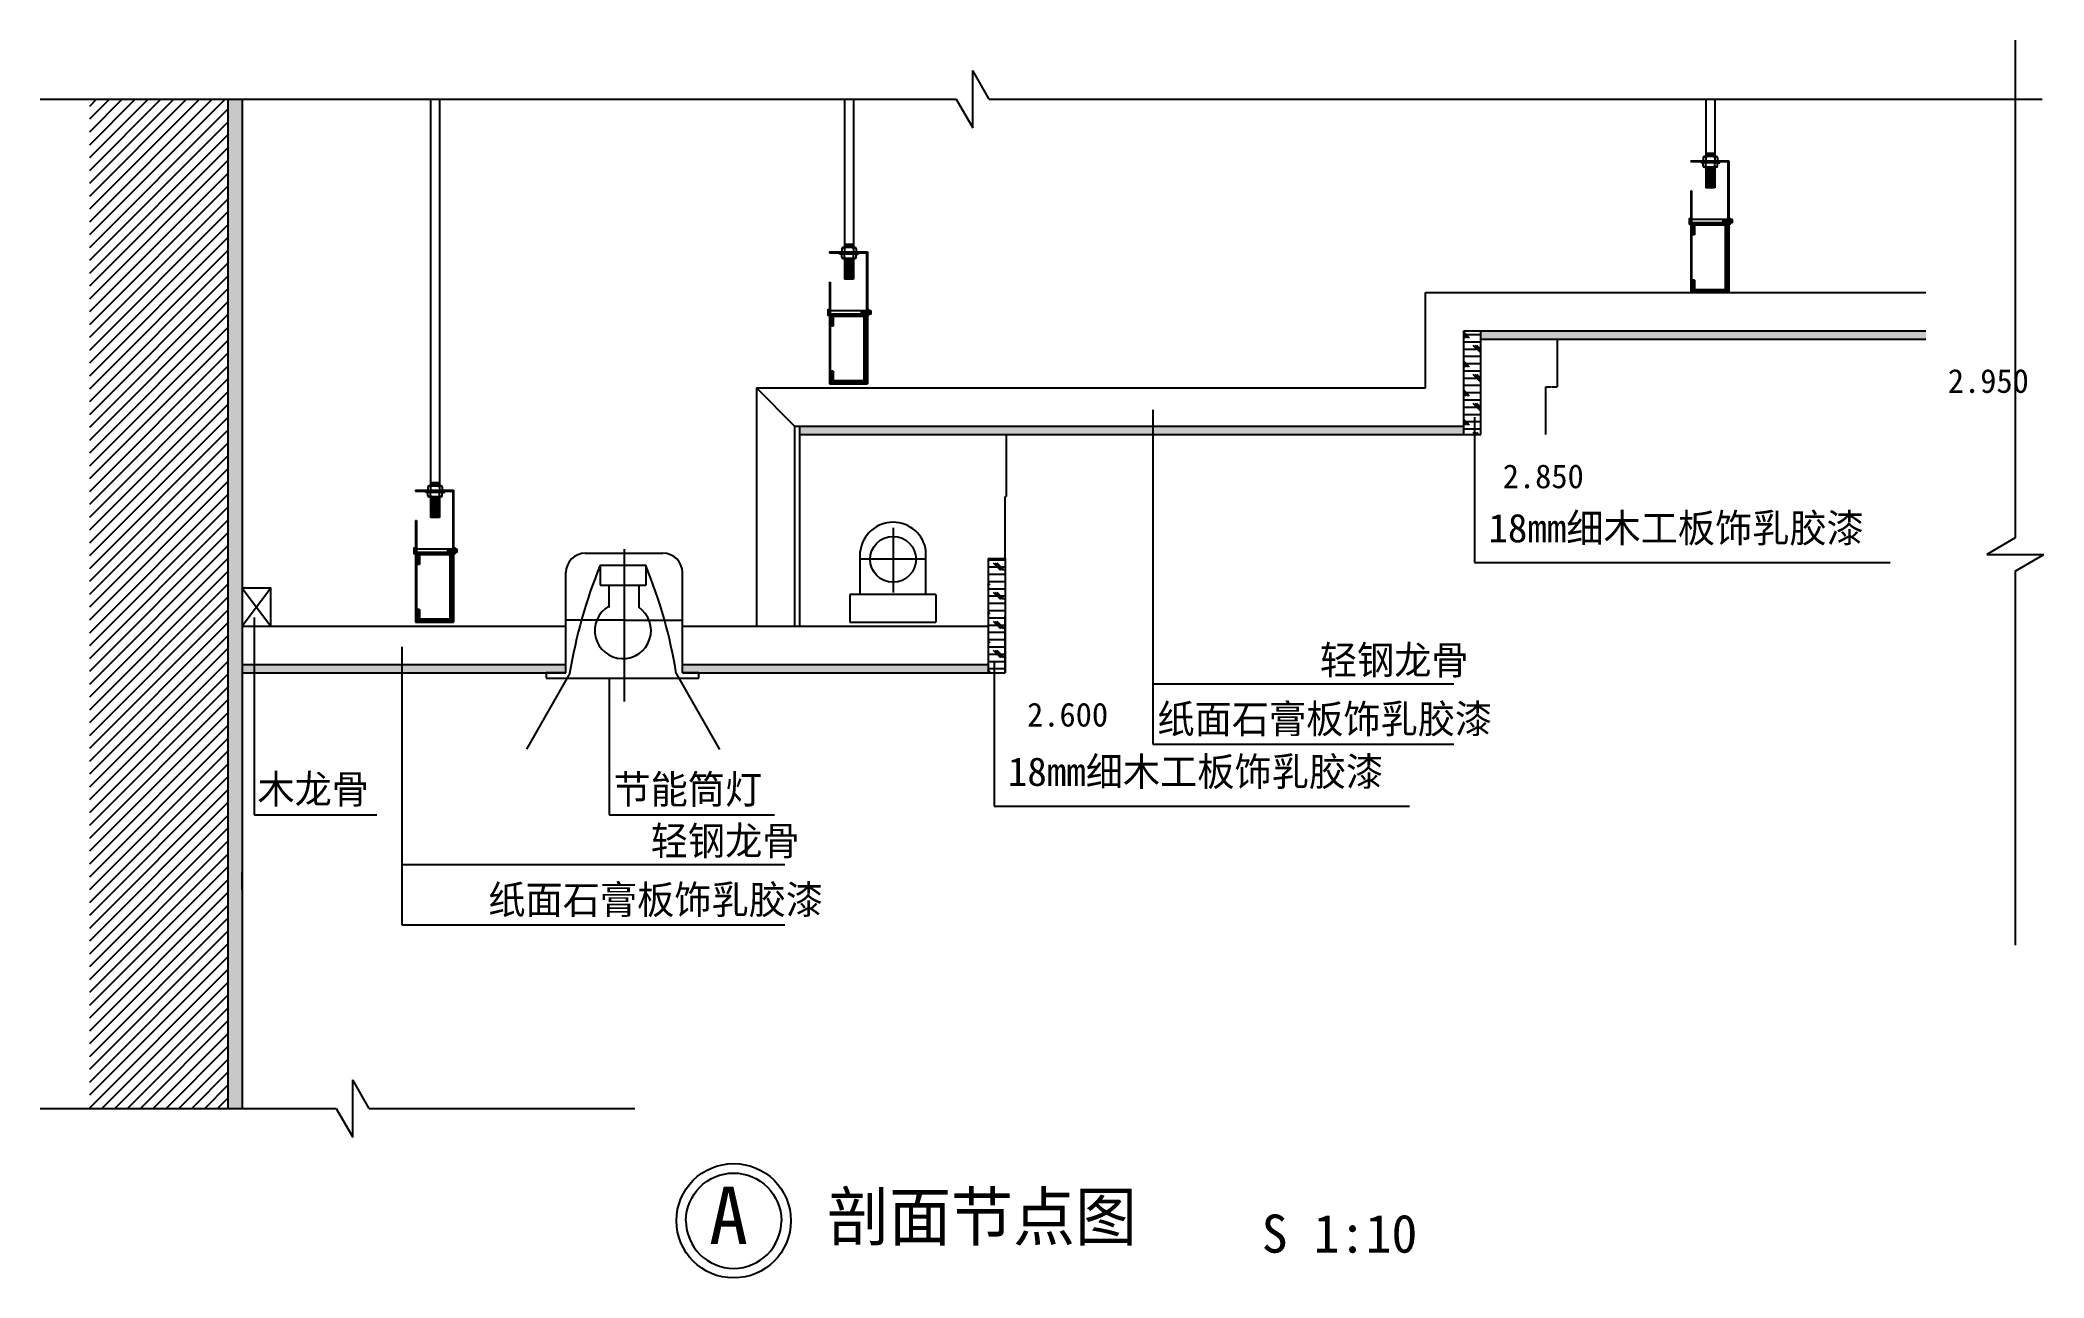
# Model space of a CAD drawing. Header units: metres. Extents: x 41583 to 49988, y 13598 to 18792.
import ezdxf

# ---------------------------------------------------------------- set-up
doc = ezdxf.new("R2010")
doc.units = ezdxf.units.M
for name, color, linetype in [('10', 8, 'Continuous'), ('20', 1, 'Continuous'), ('3', 2, 'Continuous'), ('5', 5, 'Continuous'), ('7', 7, 'Continuous'), ('8', 7, 'Continuous'), ('家具', 2, 'Continuous'), ('细线', 1, 'Continuous')]:
    doc.layers.add(name, color=color, linetype=linetype)
doc.dimstyles.get("Standard").update_dxf_attribs({"dimtxt": 2.5, "dimasz": 2.5, "dimexe": 1.25, "dimexo": 0.625, "dimtad": 1, "dimcen": 2.5, "dimazin": 3, "dimtfac": 1, "dimtmove": 0, "dimatfit": 3})

# ---------------------------------------------------------------- blocks, each defined once
blk = doc.blocks.new('A$C61AD7D19')
at = {"color": 3}
for p, q in [((46.59, 102.05), (46.59, 32.08)), ((11.24, 30), (11.24, 76.53)), ((82.7, 67.94), (11.43, 67.94)), ((82.08, 30), (82.08, 76.6)), ((92.61, 30), (0, 30)), ((0, 30), (0, 0)), ((92.61, 30), (92.61, 0)), ((0, 0), (92.61, 0))]:
    blk.add_line(p, q, dxfattribs=at)
blk.add_circle((46.59, 67.94), 24.78, dxfattribs=at)
blk.add_arc((46.67, 72.27), 35.68, 6.97, 173.15, dxfattribs=at)
blk = doc.blocks.new('HY-4')
at = {"layer": '20'}
for points in [[(-5, 0, -1), (5, 0, -1)], [(-5, 0, 1), (5, 0, 1)]]:
    blk.add_lwpolyline(points, format="xyb", dxfattribs=at)
blk.add_circle((0, 0), 6, dxfattribs=at)
blk.add_circle((0, 0), 6, dxfattribs=at)
blk = doc.blocks.new('_CLOSEDFILLED')
at = {"color": 0, "linetype": 'BYBLOCK'}
blk.add_solid([(-1, 0), (0, 0), (-1, 0)], dxfattribs=at)
blk = doc.blocks.new('*D1')
for p, q in [((45631.32, 16616.44), (45631.32, 16376.44)), ((45631.07, 16376.44), (45630.82, 16376.44)), ((45631.32, 16136.44), (45631.32, 16376.44)), ((45631.32, 16376.44), (45631.32, 16376.44)), ((45631.57, 16376.44), (45631.82, 16376.44))]:
    blk.add_line(p, q)
at = {"layer": 'Defpoints'}
for p in [(45631.32, 16616.44), (45631.32, 16376.44), (45631.32, 16136.44)]:
    blk.add_point(p, dxfattribs=at)
at = {"layer": '7', "xscale": 0.25, "yscale": 0.25}
blk.add_blockref('_CLOSEDFILLED', (45631.32, 16376.44), dxfattribs=at)
at = {"layer": '7', "xscale": 0.25, "yscale": 0.25, "rotation": 180}
blk.add_blockref('_CLOSEDFILLED', (45631.32, 16376.44), dxfattribs=at)
at = {"layer": '7', "insert": (45631.32, 16377.565), "char_height": 1, "attachment_point": 5}
blk.add_mtext('120', dxfattribs=at)
blk = doc.blocks.new('*D2')
for p, q in [((45635.14, 17136.44), (45635.14, 16876.44)), ((45631.32, 16616.44), (45631.32, 16876.44)), ((45631.57, 16876.44), (45631.73, 16876.44)), ((45634.73, 16876.44), (45634.89, 16876.44))]:
    blk.add_line(p, q)
at = {"layer": 'Defpoints'}
for p in [(45635.14, 17136.44), (45631.32, 16876.44), (45631.32, 16616.44)]:
    blk.add_point(p, dxfattribs=at)
at = {"layer": '7', "xscale": 0.25, "yscale": 0.25, "rotation": 180}
blk.add_blockref('_CLOSEDFILLED', (45631.32, 16876.44), dxfattribs=at)
at = {"layer": '7', "xscale": 0.25, "yscale": 0.25}
blk.add_blockref('_CLOSEDFILLED', (45635.14, 16876.44), dxfattribs=at)
at = {"layer": '7', "insert": (45633.23, 16876.44), "char_height": 1, "attachment_point": 5}
blk.add_mtext('130', dxfattribs=at)
blk = doc.blocks.new('*D3')
for p, q in [((47947.4, 17536.44), (47947.4, 17336.44)), ((47898.65, 17136.44), (47898.65, 17336.44)), ((47898.9, 17336.44), (47921.525, 17336.44)), ((47924.525, 17336.44), (47947.15, 17336.44))]:
    blk.add_line(p, q)
at = {"layer": 'Defpoints'}
for p in [(47947.4, 17536.44), (47898.65, 17336.44), (47898.65, 17136.44)]:
    blk.add_point(p, dxfattribs=at)
at = {"layer": '7', "xscale": 0.25, "yscale": 0.25, "rotation": 180}
blk.add_blockref('_CLOSEDFILLED', (47898.65, 17336.44), dxfattribs=at)
at = {"layer": '7', "xscale": 0.25, "yscale": 0.25}
blk.add_blockref('_CLOSEDFILLED', (47947.4, 17336.44), dxfattribs=at)
at = {"layer": '7', "insert": (47923.025, 17336.44), "char_height": 1, "attachment_point": 5}
blk.add_mtext('100', dxfattribs=at)

msp = doc.modelspace()

# ---------------------------------------------------------------- hatches: boundary and pattern name
at = {"layer": '10'}
h = msp.add_hatch(dxfattribs=at)
h.set_pattern_fill('ANSI31', scale=12)
h.paths.add_polyline_path([(42371.32, 18543.48), (41791.32, 18543.48), (41791.32, 14309.02), (42371.32, 14309.02)])
h = msp.add_hatch(dxfattribs=at)
h.set_pattern_fill('DOTS', scale=12)
h.paths.add_polyline_path([(42431.32, 18543.48), (42371.32, 18543.48), (42371.32, 14309.02), (42431.32, 14309.02)])
h = msp.add_hatch(dxfattribs=at)
h.set_pattern_fill('CORK', scale=8)
h.paths.add_polyline_path([(47626.55, 17572.44), (47554.55, 17572.44), (47554.55, 17136.44), (47626.55, 17136.44)])
h = msp.add_hatch(dxfattribs=at)
h.set_pattern_fill('AR-SAND', scale=0.4)
h.paths.add_polyline_path([(47626.55, 17572.44), (47626.55, 17536.44), (49493.55, 17536.44), (49493.55, 17572.44)])
h = msp.add_hatch(dxfattribs=at)
h.set_pattern_fill('AR-SAND', scale=0.4)
h.paths.add_polyline_path([(47554.55, 17136.44), (47554.55, 17172.44), (44767.99, 17172.44), (44767.99, 17136.44)])
h = msp.add_hatch(dxfattribs=at)
h.set_pattern_fill('CORK', scale=8)
h.paths.add_polyline_path([(45631.32, 16616.44), (45559.32, 16616.44), (45559.32, 16136.44), (45631.32, 16136.44)])
h = msp.add_hatch(dxfattribs=at)
h.set_pattern_fill('AR-SAND', scale=0.4)
h.paths.add_polyline_path([(42431.32, 16172.44), (42431.32, 16136.44), (43788.52, 16136.44), (43788.52, 16172.44)])
h = msp.add_hatch(dxfattribs=at)
h.set_pattern_fill('AR-SAND', scale=0.4)
h.paths.add_polyline_path([(45559.32, 16172.44), (44277.48, 16172.44), (44277.48, 16136.44), (44346.19, 16136.44), (45559.32, 16136.44)])

# ---------------------------------------------------------------- linework, layer by layer
for p, q in [((42431.32, 16492.44), (42551.32, 16332.44)), ((42551.32, 16492.44), (42431.32, 16332.44))]:
    msp.add_line(p, q, dxfattribs=at)
at = {"layer": '20'}
for p, q in [((49868.48, 18791.77), (49868.48, 16702.63)), ((45495.33, 18423.48), (45495.33, 18663.48)), ((45564.61, 18543.48), (45495.33, 18663.48)), ((41583.09, 18543.48), (45426.04, 18543.48)), ((45426.04, 18543.48), (45495.33, 18423.48)), ((45564.61, 18543.48), (49981.7, 18543.48)), ((49868.48, 16702.63), (49748.48, 16633.35)), ((49748.48, 16633.35), (49988.48, 16633.35)), ((49868.48, 16564.06), (49988.48, 16633.35)), ((49868.48, 16564.06), (49868.48, 14993.56)), ((42894.87, 14189.02), (42894.87, 14429.02)), ((42964.15, 14309.02), (42894.87, 14429.02)), ((41583.09, 14309.02), (42825.59, 14309.02)), ((42825.59, 14309.02), (42894.87, 14189.02)), ((42964.15, 14309.02), (44077.66, 14309.02))]:
    msp.add_line(p, q, dxfattribs=at)
at = {"layer": '3'}
for p, q in [((47626.55, 17136.44), (47626.55, 17572.44)), ((47626.55, 17536.44), (49493.55, 17536.44)), ((44767.99, 17136.44), (47626.55, 17136.44)), ((45559.32, 16616.44), (45559.32, 16136.44)), ((45559.32, 16616.44), (45631.32, 16616.44)), ((45631.32, 16616.44), (45631.32, 16136.44)), ((42431.32, 16136.44), (43788.52, 16136.44)), ((43706.19, 16136.44), (43706.19, 16114.23)), ((43706.19, 16114.23), (44346.19, 16114.23)), ((44277.48, 16136.44), (45631.32, 16136.44)), ((44346.19, 16114.23), (44346.19, 16136.44))]:
    msp.add_line(p, q, dxfattribs=at)
at = {"layer": '5'}
for p, q in [((42371.32, 18543.48), (42371.32, 14309.02)), ((42431.32, 18543.48), (42431.32, 14309.02)), ((47394.55, 17732.44), (49493.55, 17732.44)), ((47394.55, 17332.44), (47394.55, 17732.44)), ((47554.55, 17572.44), (49493.55, 17572.44)), ((47554.55, 17136.44), (47554.55, 17572.44)), ((44587.99, 17332.44), (47394.55, 17332.44)), ((44587.99, 17332.44), (44587.99, 16332.44)), ((44747.99, 17172.44), (44587.99, 17332.44)), ((44747.99, 17172.44), (47554.55, 17172.44)), ((44747.99, 17172.44), (44747.99, 16332.44)), ((44767.99, 17172.44), (44767.99, 16332.44)), ((42431.32, 16332.44), (43788.52, 16332.44)), ((44277.48, 16332.44), (44783.99, 16332.44)), ((44783.99, 16332.44), (45559.32, 16332.44)), ((45559.32, 16332.44), (45559.32, 16172.44)), ((42431.32, 16172.44), (43788.52, 16172.44)), ((44277.48, 16172.44), (45559.32, 16172.44)), ((42431.32, 15228.44), (42431.32, 15300.44))]:
    msp.add_line(p, q, dxfattribs=at)
msp.add_lwpolyline([(42431.32, 16332.44), (42551.32, 16332.44), (42551.32, 16492.44), (42431.32, 16492.44)], close=True, dxfattribs=at)
at = {"layer": '家具'}
for p, q in [((43220.93, 18543.48), (43220.93, 16902.66)), ((43258.88, 18543.48), (43258.88, 16902.66)), ((44956.94, 18543.48), (44956.94, 17902.66)), ((44994.89, 18543.48), (44994.89, 17902.66)), ((48570.16, 18543.48), (48570.16, 18285.55)), ((48608.11, 18543.48), (48608.11, 18285.55)), ((48507.09, 18285.55), (48507.09, 18281.75)), ((48507.09, 18285.55), (48667.06, 18285.55)), ((48507.09, 18281.75), (48663.26, 18281.75)), ((48550.28, 18276.58), (48550.28, 18281.75)), ((48628.41, 18276.58), (48550.28, 18276.58)), ((48558.85, 18298.28), (48558.85, 18285.55)), ((48558.85, 18263.84), (48558.85, 18276.58)), ((48608.11, 18303.94), (48564.5, 18303.94)), ((48608.11, 18258.19), (48564.5, 18258.19)), ((48570.16, 18317.63), (48608.54, 18317.63)), ((48608.11, 18314.17), (48570.16, 18317.63)), ((48570.16, 18314.4), (48608.11, 18313.58)), ((48608.11, 18310.04), (48570.16, 18313.73)), ((48570.16, 18309.11), (48608.11, 18309.93)), ((48608.11, 18309.35), (48570.16, 18305.88)), ((48570.16, 18305.04), (48608.11, 18305.04)), ((48570.16, 18298.28), (48570.16, 18285.55)), ((48570.16, 18285.55), (48570.16, 18285.46)), ((48570.16, 18263.84), (48570.16, 18276.58)), ((48570.16, 18258.19), (48570.16, 18171.29)), ((48608.11, 18254.54), (48570.16, 18250.85)), ((48570.16, 18250.08), (48608.11, 18250.9)), ((48608.11, 18250.41), (48570.16, 18246.94)), ((48570.16, 18245.98), (48608.11, 18245.98)), ((48608.11, 18245.61), (48570.16, 18242.81)), ((48570.16, 18241.87), (48608.11, 18241)), ((48608.11, 18240.51), (48570.16, 18236.82)), ((48613.76, 18303.94), (48608.11, 18303.94)), ((48608.11, 18298.28), (48608.11, 18285.55)), ((48608.11, 18285.55), (48608.11, 18285.46)), ((48608.11, 18263.84), (48608.11, 18276.58)), ((48613.76, 18258.19), (48608.11, 18258.19)), ((48608.11, 18258.19), (48608.11, 18171.29)), ((48619.42, 18298.28), (48619.42, 18285.55)), ((48619.42, 18276.58), (48628.41, 18276.58)), ((48619.42, 18263.84), (48619.42, 18276.58)), ((48628.41, 18276.58), (48628.41, 18281.75)), ((48663.26, 18281.75), (48663.26, 17736.24)), ((48667.06, 18285.55), (48667.06, 17732.44)), ((48507.06, 18158.83), (48510.85, 18158.83)), ((48507.06, 18158.83), (48507.06, 17732.44)), ((48510.85, 18158.83), (48510.85, 17736.24)), ((48570.16, 18236.14), (48608.11, 18236.96)), ((48608.11, 18236.38), (48570.16, 18232.91)), ((48570.16, 18232.07), (48608.11, 18232.07)), ((48608.11, 18231.61), (48570.16, 18228.8)), ((48570.16, 18228), (48608.11, 18227.12)), ((48608.11, 18226.78), (48570.16, 18225.25)), ((48608.11, 18222.44), (48570.16, 18223.97)), ((48570.16, 18221.22), (48608.11, 18222.1)), ((48608.11, 18217.62), (48570.16, 18220.42)), ((48570.16, 18217.15), (48608.11, 18217.15)), ((48608.11, 18212.84), (48570.16, 18216.31)), ((48570.16, 18213.08), (48608.11, 18212.26)), ((48608.11, 18208.72), (48570.16, 18212.4)), ((48570.16, 18208.39), (48608.11, 18209.21)), ((48608.11, 18208.62), (48570.16, 18205.15)), ((48570.16, 18204.31), (48608.11, 18204.31)), ((48608.11, 18203.85), (48570.16, 18201.05)), ((48570.16, 18200.24), (48608.11, 18199.37)), ((48608.11, 18199.02), (48570.16, 18197.5)), ((48608.11, 18194.68), (48570.16, 18196.21)), ((48570.16, 18193.46), (48608.11, 18194.34)), ((48608.11, 18189.86), (48570.16, 18192.66)), ((48570.16, 18189.39), (48608.11, 18189.39)), ((48608.11, 18185.09), (48570.16, 18188.55)), ((48570.16, 18185.32), (48608.11, 18184.5)), ((48608.11, 18180.96), (48570.16, 18184.65)), ((48570.16, 18180.03), (48608.11, 18180.85)), ((48608.11, 18180.26), (48570.16, 18176.8)), ((48570.16, 18175.96), (48608.11, 18175.96)), ((48608.11, 18171.29), (48570.16, 18171.29)), ((48500.16, 18040.63), (48500.16, 18022.15)), ((48502.28, 18042.75), (48507.06, 18042.75)), ((48502.28, 18038.51), (48507.06, 18038.51)), ((48502.28, 18024.27), (48507.06, 18024.27)), ((48502.28, 18020.03), (48507.06, 18020.03)), ((48507.06, 18042.75), (48507.06, 18020.03)), ((48663.26, 18038.51), (48510.85, 18038.51)), ((48663.26, 18024.27), (48510.85, 18024.27)), ((48516.29, 18022.03), (48516.29, 17974.59)), ((48658.61, 18022.03), (48516.29, 18022.03)), ((48523.4, 18007.26), (48516.29, 18014.38)), ((48523.4, 17998.88), (48516.29, 18005.99)), ((48523.4, 17990.49), (48516.29, 17997.61)), ((48523.4, 17982.11), (48516.29, 17989.22)), ((48524.14, 18014.91), (48517.03, 18022.03)), ((48523.4, 18014.91), (48523.4, 17974.59)), ((48651.49, 18014.91), (48523.4, 18014.91)), ((48532.53, 18014.91), (48525.41, 18022.03)), ((48540.92, 18014.91), (48533.8, 18022.03)), ((48636.57, 18022.03), (48541.69, 18022.03)), ((48549.3, 18014.91), (48542.19, 18022.03)), ((48557.69, 18014.91), (48550.57, 18022.03)), ((48566.08, 18014.91), (48558.96, 18022.03)), ((48574.46, 18014.91), (48567.35, 18022.03)), ((48582.85, 18014.91), (48575.73, 18022.03)), ((48591.24, 18014.91), (48584.12, 18022.03)), ((48599.62, 18014.91), (48592.51, 18022.03)), ((48608.01, 18014.91), (48600.89, 18022.03)), ((48616.4, 18014.91), (48609.28, 18022.03)), ((48624.78, 18014.91), (48617.67, 18022.03)), ((48633.17, 18014.91), (48626.05, 18022.03)), ((48641.55, 18014.91), (48634.44, 18022.03)), ((48642.08, 18038.51), (48639.59, 18024.27)), ((48643.33, 18038.51), (48640.84, 18024.27)), ((48649.94, 18014.91), (48642.83, 18022.03)), ((48645.4, 18038.51), (48642.91, 18024.27)), ((48646.66, 18038.51), (48644.17, 18024.27)), ((48648.72, 18038.51), (48646.23, 18024.27)), ((48649.98, 18038.51), (48647.49, 18024.27)), ((48652.04, 18038.51), (48649.55, 18024.27)), ((48653.3, 18038.51), (48650.81, 18024.27)), ((48658.61, 18014.63), (48651.21, 18022.03)), ((48651.49, 18014.91), (48651.49, 17744.5)), ((48658.61, 18006.24), (48651.49, 18013.36)), ((48658.61, 17997.86), (48651.49, 18004.97)), ((48658.61, 17989.47), (48651.49, 17996.58)), ((48658.61, 17981.08), (48651.49, 17988.2)), ((48655.36, 18038.51), (48652.87, 18024.27)), ((48656.62, 18038.51), (48654.13, 18024.27)), ((48658.68, 18038.51), (48656.19, 18024.27)), ((48659.94, 18038.51), (48657.45, 18024.27)), ((48658.61, 18022.03), (48658.61, 17737.38)), ((48662, 18038.51), (48659.51, 18024.27)), ((48663.26, 18038.51), (48660.77, 18024.27)), ((48667.06, 18042.75), (48667.06, 18020.03)), ((48671.83, 18042.75), (48667.06, 18042.75)), ((48671.83, 18038.51), (48667.06, 18038.51)), ((48671.83, 18024.27), (48667.06, 18024.27)), ((48671.83, 18020.03), (48667.06, 18020.03)), ((48676.1, 18038.51), (48673.61, 18024.27)), ((48673.95, 18040.63), (48673.95, 18022.15)), ((48682.24, 18038.51), (48673.95, 18038.51)), ((48682.24, 18024.27), (48673.95, 18024.27)), ((48677.35, 18038.51), (48674.86, 18024.27)), ((48679.42, 18038.51), (48676.93, 18024.27)), ((48680.67, 18038.51), (48678.18, 18024.27)), ((48682.24, 18024.27), (48682.24, 18038.51)), ((44945.63, 17915.4), (44945.63, 17902.66)), ((44994.89, 17921.05), (44951.28, 17921.05)), ((44994.89, 17931.28), (44956.94, 17934.75)), ((44956.94, 17934.75), (44995.32, 17934.75)), ((44956.94, 17931.51), (44994.89, 17930.69)), ((44994.89, 17927.15), (44956.94, 17930.84)), ((44956.94, 17926.23), (44994.89, 17927.05)), ((44994.89, 17926.46), (44956.94, 17922.99)), ((44956.94, 17922.15), (44994.89, 17922.15)), ((44956.94, 17915.4), (44956.94, 17902.66)), ((45000.54, 17921.05), (44994.89, 17921.05)), ((44994.89, 17915.4), (44994.89, 17902.66)), ((45006.2, 17915.4), (45006.2, 17902.66)), ((48522.54, 17974.59), (48516.29, 17980.84)), ((48523.4, 17974.59), (48516.29, 17974.59)), ((48658.61, 17972.7), (48651.49, 17979.81)), ((48658.61, 17964.31), (48651.49, 17971.43)), ((48658.61, 17955.92), (48651.49, 17963.04)), ((48658.61, 17947.54), (48651.49, 17954.65)), ((48658.61, 17939.15), (48651.49, 17946.27)), ((48658.61, 17930.76), (48651.49, 17937.88)), ((48658.61, 17922.38), (48651.49, 17929.49)), ((48658.61, 17913.99), (48651.49, 17921.11)), ((48658.61, 17905.6), (48651.49, 17912.72)), ((48658.61, 17897.22), (48651.49, 17904.33)), ((44893.87, 17902.66), (44893.87, 17898.87)), ((44893.87, 17902.66), (45053.84, 17902.66)), ((44893.87, 17898.87), (45050.04, 17898.87)), ((44937.06, 17893.69), (44937.06, 17898.87)), ((45015.19, 17893.69), (44937.06, 17893.69)), ((44945.63, 17880.96), (44945.63, 17893.69)), ((44994.89, 17875.3), (44951.28, 17875.3)), ((44956.94, 17902.66), (44956.94, 17902.58)), ((44956.94, 17880.96), (44956.94, 17893.69)), ((44956.94, 17875.3), (44956.94, 17788.4)), ((44994.89, 17871.66), (44956.94, 17867.97)), ((44956.94, 17867.19), (44994.89, 17868.01)), ((44994.89, 17867.52), (44956.94, 17864.05)), ((44956.94, 17863.09), (44994.89, 17863.09)), ((44994.89, 17862.72), (44956.94, 17859.92)), ((44956.94, 17858.99), (44994.89, 17858.11)), ((44994.89, 17857.62), (44956.94, 17853.93)), ((44956.94, 17853.26), (44994.89, 17854.08)), ((44994.89, 17853.49), (44956.94, 17850.03)), ((44956.94, 17849.19), (44994.89, 17849.19)), ((44994.89, 17848.72), (44956.94, 17845.92)), ((44956.94, 17845.11), (44994.89, 17844.24)), ((44994.89, 17843.89), (44956.94, 17842.37)), ((44994.89, 17839.56), (44956.94, 17841.08)), ((44956.94, 17838.33), (44994.89, 17839.21)), ((44994.89, 17834.73), (44956.94, 17837.53)), ((44956.94, 17834.26), (44994.89, 17834.26)), ((44994.89, 17829.96), (44956.94, 17833.42)), ((44956.94, 17830.19), (44994.89, 17829.37)), ((44994.89, 17825.83), (44956.94, 17829.52)), ((44956.94, 17825.5), (44994.89, 17826.32)), ((44994.89, 17825.73), (44956.94, 17822.27)), ((44956.94, 17821.43), (44994.89, 17821.43)), ((44994.89, 17820.96), (44956.94, 17818.16)), ((44994.89, 17902.66), (44994.89, 17902.58)), ((44994.89, 17880.96), (44994.89, 17893.69)), ((44994.89, 17875.3), (44994.89, 17788.4)), ((45000.54, 17875.3), (44994.89, 17875.3)), ((45006.2, 17880.96), (45006.2, 17893.69)), ((45006.2, 17893.69), (45015.19, 17893.69)), ((45015.19, 17893.69), (45015.19, 17898.87)), ((45050.04, 17898.87), (45050.04, 17353.35)), ((45053.84, 17902.66), (45053.84, 17349.56)), ((48658.61, 17888.83), (48651.49, 17895.95)), ((48658.61, 17880.44), (48651.49, 17887.56)), ((48658.61, 17872.06), (48651.49, 17879.17)), ((48658.61, 17863.67), (48651.49, 17870.79)), ((48658.61, 17855.28), (48651.49, 17862.4)), ((48658.61, 17846.9), (48651.49, 17854.01)), ((48658.61, 17838.51), (48651.49, 17845.63)), ((48658.61, 17830.13), (48651.49, 17837.24)), ((48658.61, 17821.74), (48651.49, 17828.86)), ((48658.61, 17813.35), (48651.49, 17820.47)), ((44893.84, 17775.94), (44893.84, 17349.56)), ((44893.84, 17775.94), (44897.63, 17775.94)), ((44897.63, 17775.94), (44897.63, 17353.35)), ((44956.94, 17817.36), (44994.89, 17816.48)), ((44994.89, 17816.14), (44956.94, 17814.61)), ((44994.89, 17811.8), (44956.94, 17813.32)), ((44956.94, 17810.58), (44994.89, 17811.45)), ((44994.89, 17806.97), (44956.94, 17809.77)), ((44956.94, 17806.5), (44994.89, 17806.5)), ((44994.89, 17802.2), (44956.94, 17805.67)), ((44956.94, 17802.43), (44994.89, 17801.61)), ((44994.89, 17798.07), (44956.94, 17801.76)), ((44956.94, 17797.15), (44994.89, 17797.97)), ((44994.89, 17797.38), (44956.94, 17793.91)), ((44956.94, 17793.07), (44994.89, 17793.07)), ((44994.89, 17788.4), (44956.94, 17788.4)), ((48510.85, 17736.24), (48663.26, 17736.24)), ((48523.4, 17784.82), (48516.29, 17784.82)), ((48516.29, 17784.82), (48516.29, 17737.38)), ((48523.4, 17772.44), (48516.29, 17779.56)), ((48523.4, 17764.06), (48516.29, 17771.17)), ((48523.4, 17755.67), (48516.29, 17762.79)), ((48523.4, 17747.28), (48516.29, 17754.4)), ((48524.92, 17737.38), (48516.29, 17746.01)), ((48516.53, 17737.38), (48516.29, 17737.63)), ((48658.61, 17737.38), (48516.29, 17737.38)), ((48523.4, 17780.83), (48519.41, 17784.82)), ((48523.4, 17784.82), (48523.4, 17744.5)), ((48651.49, 17744.5), (48523.4, 17744.5)), ((48533.31, 17737.38), (48526.19, 17744.5)), ((48541.69, 17737.38), (48534.58, 17744.5)), ((48550.08, 17737.38), (48542.96, 17744.5)), ((48558.47, 17737.38), (48551.35, 17744.5)), ((48566.85, 17737.38), (48559.74, 17744.5)), ((48575.24, 17737.38), (48568.12, 17744.5)), ((48583.63, 17737.38), (48576.51, 17744.5)), ((48592.01, 17737.38), (48584.9, 17744.5)), ((48600.4, 17737.38), (48593.28, 17744.5)), ((48608.79, 17737.38), (48601.67, 17744.5)), ((48617.17, 17737.38), (48610.06, 17744.5)), ((48625.56, 17737.38), (48618.44, 17744.5)), ((48633.95, 17737.38), (48626.83, 17744.5)), ((48642.33, 17737.38), (48635.22, 17744.5)), ((48650.72, 17737.38), (48643.6, 17744.5)), ((48658.61, 17804.97), (48651.49, 17812.08)), ((48658.61, 17796.58), (48651.49, 17803.7)), ((48658.61, 17788.19), (48651.49, 17795.31)), ((48658.61, 17779.81), (48651.49, 17786.92)), ((48658.61, 17771.42), (48651.49, 17778.54)), ((48658.61, 17763.03), (48651.49, 17770.15)), ((48658.61, 17754.65), (48651.49, 17761.76)), ((48658.61, 17746.26), (48651.49, 17753.38)), ((48658.61, 17737.87), (48651.49, 17744.99)), ((44886.94, 17657.74), (44886.94, 17639.27)), ((44889.06, 17659.86), (44893.84, 17659.86)), ((44889.06, 17655.62), (44893.84, 17655.62)), ((44893.84, 17659.86), (44893.84, 17637.15)), ((45050.04, 17655.62), (44897.63, 17655.62)), ((45028.86, 17655.62), (45026.37, 17641.39)), ((45030.11, 17655.62), (45027.62, 17641.39)), ((45032.18, 17655.62), (45029.69, 17641.39)), ((45033.44, 17655.62), (45030.95, 17641.39)), ((45035.5, 17655.62), (45033.01, 17641.39)), ((45036.76, 17655.62), (45034.27, 17641.39)), ((45038.82, 17655.62), (45036.33, 17641.39)), ((45040.08, 17655.62), (45037.59, 17641.39)), ((45042.14, 17655.62), (45039.65, 17641.39)), ((45043.4, 17655.62), (45040.91, 17641.39)), ((45045.46, 17655.62), (45042.97, 17641.39)), ((45046.72, 17655.62), (45044.23, 17641.39)), ((45048.78, 17655.62), (45046.29, 17641.39)), ((45050.04, 17655.62), (45047.55, 17641.39)), ((45058.61, 17659.86), (45053.84, 17659.86)), ((45053.84, 17659.86), (45053.84, 17637.15)), ((45058.61, 17655.62), (45053.84, 17655.62)), ((45062.88, 17655.62), (45060.39, 17641.39)), ((45060.73, 17657.74), (45060.73, 17639.27)), ((45069.02, 17655.62), (45060.73, 17655.62)), ((45064.13, 17655.62), (45061.64, 17641.39)), ((45066.2, 17655.62), (45063.71, 17641.39)), ((45067.45, 17655.62), (45064.96, 17641.39)), ((45069.02, 17641.39), (45069.02, 17655.62)), ((48507.06, 17732.44), (48667.06, 17732.44)), ((44889.06, 17641.39), (44893.84, 17641.39)), ((44889.06, 17637.15), (44893.84, 17637.15)), ((45050.04, 17641.39), (44897.63, 17641.39)), ((44903.07, 17639.14), (44903.07, 17591.7)), ((45045.39, 17639.14), (44903.07, 17639.14)), ((44910.18, 17624.38), (44903.07, 17631.5)), ((44910.18, 17615.99), (44903.07, 17623.11)), ((44910.18, 17607.61), (44903.07, 17614.72)), ((44910.18, 17599.22), (44903.07, 17606.34)), ((44909.32, 17591.7), (44903.07, 17597.95)), ((44910.18, 17591.7), (44903.07, 17591.7)), ((44910.92, 17632.03), (44903.81, 17639.14)), ((44910.18, 17632.03), (44910.18, 17591.7)), ((45038.28, 17632.03), (44910.18, 17632.03)), ((44919.31, 17632.03), (44912.19, 17639.14)), ((44927.7, 17632.03), (44920.58, 17639.14)), ((45023.35, 17639.14), (44928.47, 17639.14)), ((44936.08, 17632.03), (44928.97, 17639.14)), ((44944.47, 17632.03), (44937.35, 17639.14)), ((44952.86, 17632.03), (44945.74, 17639.14)), ((44961.24, 17632.03), (44954.13, 17639.14)), ((44969.63, 17632.03), (44962.51, 17639.14)), ((44978.02, 17632.03), (44970.9, 17639.14)), ((44986.4, 17632.03), (44979.29, 17639.14)), ((44994.79, 17632.03), (44987.67, 17639.14)), ((45003.18, 17632.03), (44996.06, 17639.14)), ((45011.56, 17632.03), (45004.45, 17639.14)), ((45019.95, 17632.03), (45012.83, 17639.14)), ((45028.34, 17632.03), (45021.22, 17639.14)), ((45036.72, 17632.03), (45029.61, 17639.14)), ((45045.39, 17631.74), (45037.99, 17639.14)), ((45038.28, 17632.03), (45038.28, 17361.61)), ((45045.39, 17623.36), (45038.28, 17630.47)), ((45045.39, 17614.97), (45038.28, 17622.09)), ((45045.39, 17606.58), (45038.28, 17613.7)), ((45045.39, 17598.2), (45038.28, 17605.31)), ((45045.39, 17589.81), (45038.28, 17596.93)), ((45045.39, 17581.42), (45038.28, 17588.54)), ((45045.39, 17573.04), (45038.28, 17580.15)), ((45045.39, 17564.65), (45038.28, 17571.77)), ((45045.39, 17639.14), (45045.39, 17354.49)), ((45058.61, 17641.39), (45053.84, 17641.39)), ((45058.61, 17637.15), (45053.84, 17637.15)), ((45069.02, 17641.39), (45060.73, 17641.39)), ((45045.39, 17556.26), (45038.28, 17563.38)), ((45045.39, 17547.88), (45038.28, 17554.99)), ((45045.39, 17539.49), (45038.28, 17546.61)), ((45045.39, 17531.1), (45038.28, 17538.22)), ((45045.39, 17522.72), (45038.28, 17529.83)), ((45045.39, 17514.33), (45038.28, 17521.45)), ((45045.39, 17505.94), (45038.28, 17513.06)), ((45045.39, 17497.56), (45038.28, 17504.67)), ((45045.39, 17489.17), (45038.28, 17496.29)), ((45045.39, 17480.79), (45038.28, 17487.9)), ((44903.07, 17401.94), (44903.07, 17354.49)), ((44910.18, 17401.94), (44903.07, 17401.94)), ((44910.18, 17397.94), (44906.19, 17401.94)), ((44910.18, 17401.94), (44910.18, 17361.61)), ((45045.39, 17472.4), (45038.28, 17479.51)), ((45045.39, 17464.01), (45038.28, 17471.13)), ((45045.39, 17455.63), (45038.28, 17462.74)), ((45045.39, 17447.24), (45038.28, 17454.36)), ((45045.39, 17438.85), (45038.28, 17445.97)), ((45045.39, 17430.47), (45038.28, 17437.58)), ((45045.39, 17422.08), (45038.28, 17429.2)), ((45045.39, 17413.69), (45038.28, 17420.81)), ((45045.39, 17405.31), (45038.28, 17412.42)), ((45045.39, 17396.92), (45038.28, 17404.04)), ((44893.84, 17349.56), (45053.84, 17349.56)), ((44897.63, 17353.35), (45050.04, 17353.35)), ((44910.18, 17389.56), (44903.07, 17396.67)), ((44910.18, 17381.17), (44903.07, 17388.29)), ((44910.18, 17372.78), (44903.07, 17379.9)), ((44910.18, 17364.4), (44903.07, 17371.51)), ((44911.7, 17354.49), (44903.07, 17363.13)), ((44903.31, 17354.49), (44903.07, 17354.74)), ((45045.39, 17354.49), (44903.07, 17354.49)), ((45038.28, 17361.61), (44910.18, 17361.61)), ((44920.09, 17354.49), (44912.97, 17361.61)), ((44928.47, 17354.49), (44921.36, 17361.61)), ((44936.86, 17354.49), (44929.74, 17361.61)), ((44945.25, 17354.49), (44938.13, 17361.61)), ((44953.63, 17354.49), (44946.52, 17361.61)), ((44962.02, 17354.49), (44954.9, 17361.61)), ((44970.41, 17354.49), (44963.29, 17361.61)), ((44978.79, 17354.49), (44971.68, 17361.61)), ((44987.18, 17354.49), (44980.06, 17361.61)), ((44995.57, 17354.49), (44988.45, 17361.61)), ((45003.95, 17354.49), (44996.84, 17361.61)), ((45012.34, 17354.49), (45005.22, 17361.61)), ((45020.73, 17354.49), (45013.61, 17361.61)), ((45029.11, 17354.49), (45022, 17361.61)), ((45037.5, 17354.49), (45030.38, 17361.61)), ((45045.39, 17388.53), (45038.28, 17395.65)), ((45045.39, 17380.15), (45038.28, 17387.26)), ((45045.39, 17371.76), (45038.28, 17378.88)), ((45045.39, 17363.37), (45038.28, 17370.49)), ((45045.39, 17354.99), (45038.28, 17362.1)), ((43157.85, 16902.66), (43157.85, 16898.87)), ((43157.85, 16902.66), (43317.82, 16902.66)), ((43157.85, 16898.87), (43314.03, 16898.87)), ((43201.05, 16893.69), (43201.05, 16898.87)), ((43209.62, 16915.4), (43209.62, 16902.66)), ((43258.88, 16921.05), (43215.27, 16921.05)), ((43220.93, 16934.75), (43259.31, 16934.75)), ((43258.88, 16931.28), (43220.93, 16934.75)), ((43220.93, 16931.51), (43258.88, 16930.69)), ((43258.88, 16927.15), (43220.93, 16930.84)), ((43220.93, 16926.23), (43258.88, 16927.05)), ((43258.88, 16926.46), (43220.93, 16922.99)), ((43220.93, 16922.15), (43258.88, 16922.15)), ((43220.93, 16915.4), (43220.93, 16902.66)), ((43220.93, 16902.66), (43220.93, 16902.58)), ((43264.53, 16921.05), (43258.88, 16921.05)), ((43258.88, 16915.4), (43258.88, 16902.66)), ((43258.88, 16902.66), (43258.88, 16902.58)), ((43270.19, 16915.4), (43270.19, 16902.66)), ((43279.18, 16893.69), (43279.18, 16898.87)), ((43314.03, 16898.87), (43314.03, 16353.35)), ((43317.82, 16902.66), (43317.82, 16349.56)), ((43279.18, 16893.69), (43201.05, 16893.69)), ((43209.62, 16880.96), (43209.62, 16893.69)), ((43258.88, 16875.3), (43215.27, 16875.3)), ((43220.93, 16880.96), (43220.93, 16893.69)), ((43220.93, 16875.3), (43220.93, 16788.4)), ((43258.88, 16871.66), (43220.93, 16867.97)), ((43220.93, 16867.19), (43258.88, 16868.01)), ((43258.88, 16867.52), (43220.93, 16864.05)), ((43220.93, 16863.09), (43258.88, 16863.09)), ((43258.88, 16862.72), (43220.93, 16859.92)), ((43220.93, 16858.99), (43258.88, 16858.11)), ((43258.88, 16857.62), (43220.93, 16853.93)), ((43220.93, 16853.26), (43258.88, 16854.08)), ((43258.88, 16853.49), (43220.93, 16850.03)), ((43220.93, 16849.19), (43258.88, 16849.19)), ((43258.88, 16848.72), (43220.93, 16845.92)), ((43220.93, 16845.11), (43258.88, 16844.24)), ((43258.88, 16843.89), (43220.93, 16842.37)), ((43258.88, 16839.56), (43220.93, 16841.08)), ((43220.93, 16838.33), (43258.88, 16839.21)), ((43258.88, 16834.73), (43220.93, 16837.53)), ((43220.93, 16834.26), (43258.88, 16834.26)), ((43258.88, 16829.96), (43220.93, 16833.42)), ((43220.93, 16830.19), (43258.88, 16829.37)), ((43258.88, 16825.83), (43220.93, 16829.52)), ((43220.93, 16825.5), (43258.88, 16826.32)), ((43258.88, 16825.73), (43220.93, 16822.27)), ((43220.93, 16821.43), (43258.88, 16821.43)), ((43258.88, 16820.96), (43220.93, 16818.16)), ((43220.93, 16817.36), (43258.88, 16816.48)), ((43258.88, 16816.14), (43220.93, 16814.61)), ((43258.88, 16811.8), (43220.93, 16813.32)), ((43220.93, 16810.58), (43258.88, 16811.45)), ((43258.88, 16880.96), (43258.88, 16893.69)), ((43264.53, 16875.3), (43258.88, 16875.3)), ((43258.88, 16875.3), (43258.88, 16788.4)), ((43270.19, 16893.69), (43279.18, 16893.69)), ((43270.19, 16880.96), (43270.19, 16893.69)), ((43157.82, 16775.94), (43157.82, 16349.56)), ((43157.82, 16775.94), (43161.62, 16775.94)), ((43161.62, 16775.94), (43161.62, 16353.35)), ((43258.88, 16806.97), (43220.93, 16809.77)), ((43220.93, 16806.5), (43258.88, 16806.5)), ((43258.88, 16802.2), (43220.93, 16805.67)), ((43220.93, 16802.43), (43258.88, 16801.61)), ((43258.88, 16798.07), (43220.93, 16801.76)), ((43220.93, 16797.15), (43258.88, 16797.97)), ((43258.88, 16797.38), (43220.93, 16793.91)), ((43220.93, 16793.07), (43258.88, 16793.07)), ((43258.88, 16788.4), (43220.93, 16788.4)), ((43150.93, 16657.74), (43150.93, 16639.27)), ((43153.05, 16659.86), (43157.82, 16659.86)), ((43153.05, 16655.62), (43157.82, 16655.62)), ((43157.82, 16659.86), (43157.82, 16637.15)), ((43314.03, 16655.62), (43161.62, 16655.62)), ((43292.85, 16655.62), (43290.36, 16641.39)), ((43294.1, 16655.62), (43291.61, 16641.39)), ((43296.17, 16655.62), (43293.68, 16641.39)), ((43297.42, 16655.62), (43294.93, 16641.39)), ((43299.49, 16655.62), (43297, 16641.39)), ((43300.74, 16655.62), (43298.25, 16641.39)), ((43302.81, 16655.62), (43300.32, 16641.39)), ((43304.07, 16655.62), (43301.58, 16641.39)), ((43306.13, 16655.62), (43303.64, 16641.39)), ((43307.39, 16655.62), (43304.9, 16641.39)), ((43309.45, 16655.62), (43306.96, 16641.39)), ((43310.71, 16655.62), (43308.22, 16641.39)), ((43312.77, 16655.62), (43310.28, 16641.39)), ((43314.03, 16655.62), (43311.54, 16641.39)), ((43317.82, 16659.86), (43317.82, 16637.15)), ((43322.6, 16659.86), (43317.82, 16659.86)), ((43322.6, 16655.62), (43317.82, 16655.62)), ((43326.86, 16655.62), (43324.37, 16641.39)), ((43324.72, 16657.74), (43324.72, 16639.27)), ((43333.01, 16655.62), (43324.72, 16655.62)), ((43328.12, 16655.62), (43325.63, 16641.39)), ((43330.19, 16655.62), (43327.7, 16641.39)), ((43331.44, 16655.62), (43328.95, 16641.39)), ((43333.01, 16641.39), (43333.01, 16655.62)), ((43153.05, 16641.39), (43157.82, 16641.39)), ((43153.05, 16637.15), (43157.82, 16637.15)), ((43314.03, 16641.39), (43161.62, 16641.39)), ((43167.06, 16639.14), (43167.06, 16591.7)), ((43309.38, 16639.14), (43167.06, 16639.14)), ((43174.17, 16624.38), (43167.06, 16631.5)), ((43174.17, 16615.99), (43167.06, 16623.11)), ((43174.17, 16607.61), (43167.06, 16614.72)), ((43174.17, 16599.22), (43167.06, 16606.34)), ((43173.3, 16591.7), (43167.06, 16597.95)), ((43174.17, 16591.7), (43167.06, 16591.7)), ((43174.91, 16632.03), (43167.8, 16639.14)), ((43174.17, 16632.03), (43174.17, 16591.7)), ((43302.26, 16632.03), (43174.17, 16632.03)), ((43183.3, 16632.03), (43176.18, 16639.14)), ((43191.69, 16632.03), (43184.57, 16639.14)), ((43287.34, 16639.14), (43192.46, 16639.14)), ((43200.07, 16632.03), (43192.96, 16639.14)), ((43208.46, 16632.03), (43201.34, 16639.14)), ((43216.84, 16632.03), (43209.73, 16639.14)), ((43225.23, 16632.03), (43218.12, 16639.14)), ((43233.62, 16632.03), (43226.5, 16639.14)), ((43242, 16632.03), (43234.89, 16639.14)), ((43250.39, 16632.03), (43243.27, 16639.14)), ((43258.78, 16632.03), (43251.66, 16639.14)), ((43267.16, 16632.03), (43260.05, 16639.14)), ((43275.55, 16632.03), (43268.43, 16639.14)), ((43283.94, 16632.03), (43276.82, 16639.14)), ((43292.32, 16632.03), (43285.21, 16639.14)), ((43300.71, 16632.03), (43293.59, 16639.14)), ((43309.38, 16631.74), (43301.98, 16639.14)), ((43302.26, 16632.03), (43302.26, 16361.61)), ((43309.38, 16623.36), (43302.26, 16630.47)), ((43309.38, 16614.97), (43302.26, 16622.09)), ((43309.38, 16606.58), (43302.26, 16613.7)), ((43309.38, 16598.2), (43302.26, 16605.31)), ((43309.38, 16589.81), (43302.26, 16596.93)), ((43309.38, 16581.42), (43302.26, 16588.54)), ((43309.38, 16573.04), (43302.26, 16580.15)), ((43309.38, 16564.65), (43302.26, 16571.77)), ((43309.38, 16556.26), (43302.26, 16563.38)), ((43309.38, 16639.14), (43309.38, 16354.49)), ((43322.6, 16641.39), (43317.82, 16641.39)), ((43322.6, 16637.15), (43317.82, 16637.15)), ((43333.01, 16641.39), (43324.72, 16641.39)), ((43309.38, 16547.88), (43302.26, 16554.99)), ((43309.38, 16539.49), (43302.26, 16546.61)), ((43309.38, 16531.1), (43302.26, 16538.22)), ((43309.38, 16522.72), (43302.26, 16529.83)), ((43309.38, 16514.33), (43302.26, 16521.45)), ((43309.38, 16505.94), (43302.26, 16513.06)), ((43309.38, 16497.56), (43302.26, 16504.67)), ((43309.38, 16489.17), (43302.26, 16496.29)), ((43309.38, 16480.79), (43302.26, 16487.9)), ((43309.38, 16472.4), (43302.26, 16479.51)), ((43174.17, 16401.94), (43167.06, 16401.94)), ((43167.06, 16401.94), (43167.06, 16354.49)), ((43174.17, 16389.56), (43167.06, 16396.67)), ((43174.17, 16397.94), (43170.18, 16401.94)), ((43174.17, 16401.94), (43174.17, 16361.61)), ((43309.38, 16464.01), (43302.26, 16471.13)), ((43309.38, 16455.63), (43302.26, 16462.74)), ((43309.38, 16447.24), (43302.26, 16454.36)), ((43309.38, 16438.85), (43302.26, 16445.97)), ((43309.38, 16430.47), (43302.26, 16437.58)), ((43309.38, 16422.08), (43302.26, 16429.2)), ((43309.38, 16413.69), (43302.26, 16420.81)), ((43309.38, 16405.31), (43302.26, 16412.42)), ((43309.38, 16396.92), (43302.26, 16404.04)), ((43309.38, 16388.53), (43302.26, 16395.65)), ((43157.82, 16349.56), (43317.82, 16349.56)), ((43161.62, 16353.35), (43314.03, 16353.35)), ((43174.17, 16381.17), (43167.06, 16388.29)), ((43174.17, 16372.78), (43167.06, 16379.9)), ((43174.17, 16364.4), (43167.06, 16371.51)), ((43175.69, 16354.49), (43167.06, 16363.13)), ((43167.3, 16354.49), (43167.06, 16354.74)), ((43309.38, 16354.49), (43167.06, 16354.49)), ((43302.26, 16361.61), (43174.17, 16361.61)), ((43184.08, 16354.49), (43176.96, 16361.61)), ((43192.46, 16354.49), (43185.35, 16361.61)), ((43200.85, 16354.49), (43193.73, 16361.61)), ((43209.23, 16354.49), (43202.12, 16361.61)), ((43217.62, 16354.49), (43210.51, 16361.61)), ((43226.01, 16354.49), (43218.89, 16361.61)), ((43234.39, 16354.49), (43227.28, 16361.61)), ((43242.78, 16354.49), (43235.66, 16361.61)), ((43251.17, 16354.49), (43244.05, 16361.61)), ((43259.55, 16354.49), (43252.44, 16361.61)), ((43267.94, 16354.49), (43260.82, 16361.61)), ((43276.33, 16354.49), (43269.21, 16361.61)), ((43284.71, 16354.49), (43277.6, 16361.61)), ((43293.1, 16354.49), (43285.98, 16361.61)), ((43301.49, 16354.49), (43294.37, 16361.61)), ((43309.38, 16380.15), (43302.26, 16387.26)), ((43309.38, 16371.76), (43302.26, 16378.88)), ((43309.38, 16363.37), (43302.26, 16370.49)), ((43309.38, 16354.99), (43302.26, 16362.1))]:
    msp.add_line(p, q, dxfattribs=at)
for centre, radius, start, end in [((48564.5, 18298.28), 5.65, 90, 180), ((48564.5, 18263.84), 5.65, 180, 270), ((48564.5, 18298.28), 5.65, 0, 90), ((48564.5, 18263.84), 5.65, 270, 0), ((48575.81, 18298.28), 5.65, 90, 180), ((48575.81, 18263.84), 5.65, 180, 270), ((48602.46, 18298.28), 5.65, 0, 90), ((48602.46, 18263.84), 5.65, 270, 0), ((48613.76, 18298.28), 5.65, 90, 180), ((48613.76, 18263.84), 5.65, 180, 270), ((48613.76, 18298.28), 5.65, 0, 90), ((48613.76, 18263.84), 5.65, 270, 0), ((48502.28, 18040.63), 2.12, 90, 180), ((48502.28, 18040.63), 2.12, 180, 270), ((48502.28, 18036.39), 2.12, 90, 180), ((48502.28, 18026.39), 2.12, 180, 270), ((48502.28, 18022.15), 2.12, 90, 180), ((48502.28, 18022.15), 2.12, 180, 270), ((48671.83, 18040.63), 2.12, 0, 90), ((48671.83, 18040.63), 2.12, 270, 0), ((48671.83, 18036.39), 2.12, 0, 90), ((48671.83, 18026.39), 2.12, 270, 0), ((48671.83, 18022.15), 2.12, 0, 90), ((48671.83, 18022.15), 2.12, 270, 0), ((44951.28, 17915.4), 5.65, 90, 180), ((44951.28, 17915.4), 5.65, 0, 90), ((44962.59, 17915.4), 5.65, 90, 180), ((44989.24, 17915.4), 5.65, 0, 90), ((45000.54, 17915.4), 5.65, 90, 180), ((45000.54, 17915.4), 5.65, 0, 90), ((44951.28, 17880.96), 5.65, 180, 270), ((44951.28, 17880.96), 5.65, 270, 0), ((44962.59, 17880.96), 5.65, 180, 270), ((44989.24, 17880.96), 5.65, 270, 0), ((45000.54, 17880.96), 5.65, 180, 270), ((45000.54, 17880.96), 5.65, 270, 0), ((44889.06, 17657.74), 2.12, 90, 180), ((44889.06, 17657.74), 2.12, 180, 270), ((44889.06, 17653.5), 2.12, 90, 180), ((45058.61, 17657.74), 2.12, 0, 90), ((45058.61, 17657.74), 2.12, 270, 0), ((45058.61, 17653.5), 2.12, 0, 90), ((44889.06, 17643.51), 2.12, 180, 270), ((44889.06, 17639.27), 2.12, 90, 180), ((44889.06, 17639.27), 2.12, 180, 270), ((45058.61, 17643.51), 2.12, 270, 0), ((45058.61, 17639.27), 2.12, 0, 90), ((45058.61, 17639.27), 2.12, 270, 0), ((43215.27, 16915.4), 5.65, 90, 180), ((43215.27, 16915.4), 5.65, 0, 90), ((43226.58, 16915.4), 5.65, 90, 180), ((43253.22, 16915.4), 5.65, 0, 90), ((43264.53, 16915.4), 5.65, 90, 180), ((43264.53, 16915.4), 5.65, 0, 90), ((43215.27, 16880.96), 5.65, 180, 270), ((43215.27, 16880.96), 5.65, 270, 0), ((43226.58, 16880.96), 5.65, 180, 270), ((43253.22, 16880.96), 5.65, 270, 0), ((43264.53, 16880.96), 5.65, 180, 270), ((43264.53, 16880.96), 5.65, 270, 0), ((43153.05, 16657.74), 2.12, 90, 180), ((43153.05, 16657.74), 2.12, 180, 270), ((43153.05, 16653.5), 2.12, 90, 180), ((43153.05, 16643.51), 2.12, 180, 270), ((43322.6, 16657.74), 2.12, 0, 90), ((43322.6, 16657.74), 2.12, 270, 0), ((43322.6, 16653.5), 2.12, 0, 90), ((43322.6, 16643.51), 2.12, 270, 0), ((43153.05, 16639.27), 2.12, 90, 180), ((43153.05, 16639.27), 2.12, 180, 270), ((43322.6, 16639.27), 2.12, 0, 90), ((43322.6, 16639.27), 2.12, 270, 0)]:
    msp.add_arc(centre, radius, start, end, dxfattribs=at)
at = {"layer": '细线'}
for p, q in [((44033, 16655.6), (44033, 16015.98)), ((43870.01, 16638.93), (44195.98, 16638.93)), ((43932.82, 16588.19), (44123.36, 16588.19)), ((43932.82, 16588.19), (43932.82, 16505)), ((44123.36, 16588.19), (44123.36, 16505)), ((43788.52, 16136.44), (43788.52, 16557.43)), ((43932.82, 16505), (44123.36, 16505)), ((43969.1, 16505), (43969.1, 16411.41)), ((44094.02, 16505), (44094.02, 16411.41)), ((44277.48, 16136.44), (44277.48, 16557.43)), ((44033, 16358.01), (43788.52, 16358.01)), ((44033, 16358.01), (44277.48, 16358.01)), ((43804.63, 16135.4), (43623.64, 15816.38)), ((43788.52, 16136.44), (43706.19, 16136.44)), ((44251.75, 16134.23), (44432.74, 15815.21)), ((44346.19, 16136.44), (44277.48, 16136.44))]:
    msp.add_line(p, q, dxfattribs=at)
for centre, radius, start, end in [((43870.01, 16557.43), 81.49, 90, 180), ((45882.17, 15791.74), 2105.78, 157.78, 170.64), ((42174.01, 15791.74), 2105.78, 9.36, 22.22), ((44195.98, 16557.43), 81.49, 0, 90), ((44027.92, 16314.36), 117.85, 119.94, 55.88)]:
    msp.add_arc(centre, radius, start, end, dxfattribs=at)

# ---------------------------------------------------------------- block references
at = {"layer": '10', "xscale": 3.89, "yscale": 3.89, "zscale": 3.89}
msp.add_blockref('A$C61AD7D19', (44979.82, 16348.84), dxfattribs=at)
at = {"layer": '8', "xscale": 40, "yscale": 40, "zscale": 40}
msp.add_blockref('HY-4', (44492.41, 13838.03), dxfattribs=at)

# ---------------------------------------------------------------- texts
for s, height, p in [('A', 240, (44389.31, 13740.91)), ('剖面节点图', 200, (44884.16, 13755.22)), ('S 1:10', 160, (46707.33, 13704.05))]:
    msp.add_text(s, height=height).set_placement(p)
at = {"layer": '7'}
for s, height, p in [('2.950', 100, (49585.3, 17311.5)), ('2.850', 100, (47718.31, 16911.5)), ('2.600', 100, (45723.08, 15911.5)), ('纸面石膏板饰乳胶漆', 120, (46270.04, 15883.53)), ('节能筒灯', 120, (43988.27, 15587.78))]:
    msp.add_text(s, height=height, dxfattribs=at).set_placement(p)
at = {"layer": '7', "char_height": 120, "attachment_point": 1}
for insert in [(47658.5, 16804.4), (45642.73, 15782.46)]:
    msp.add_mtext('18mm细木工板饰乳胶漆', dxfattribs=dict(at, insert=insert))
at = {"layer": '8'}
for s, p in [('轻钢龙骨', (46951.26, 16130.27)), ('木龙骨', (42494.71, 15588.75)), ('轻钢龙骨', (44144.63, 15371.85)), ('纸面石膏板饰乳胶漆', (43463.42, 15125.11))]:
    msp.add_text(s, height=120, dxfattribs=at).set_placement(p)

# ---------------------------------------------------------------- dimensions: what is measured, and where the dimension line sits
at = {"layer": '7'}
for base, p1, p2, text, picture, middle in [((47898.65, 17336.44), (47898.65, 17136.44), (47947.4, 17536.44), '100', '*D3', (47923.025, 17336.44)), ((45631.32, 16876.44), (45631.32, 16616.44), (45635.14, 17136.44), '130', '*D2', (45633.23, 16876.44)), ((45631.32, 16376.44), (45631.32, 16136.44), (45631.32, 16616.44), '120', '*D1', (45631.32, 16377.565))]:
    dim = msp.add_linear_dim(base=base, p1=p1, p2=p2, text=text, dimstyle='Standard', dxfattribs=at)
    dim.commit()
    dim.dimension.update_dxf_attribs({"geometry": picture, "text_midpoint": middle})

# ---------------------------------------------------------------- leaders
for points in [[(46250.44, 17240.94), (46250.44, 16091.07), (47513.33, 16091.07)], [(46250.44, 17156.6), (46250.44, 15838.05), (47513.33, 15838.05)], [(47600.39, 17209.03), (47600.39, 16599.21), (49343.39, 16599.21)], [(42481.76, 16368.33), (42481.76, 15541.73), (42995.49, 15541.73)], [(43100.08, 16245.8), (43100.08, 15332.65), (44706.7, 15332.65)], [(43100.08, 16161.46), (43100.08, 15079.63), (44706.7, 15079.63)], [(45584.62, 16187.09), (45584.62, 15577.27), (47327.61, 15577.27)], [(43970.34, 16115.78), (43970.34, 15541.73), (44664.33, 15541.73)]]:
    msp.add_leader(points, dimstyle='Standard', dxfattribs=at)

doc.saveas('drawing.dxf')
